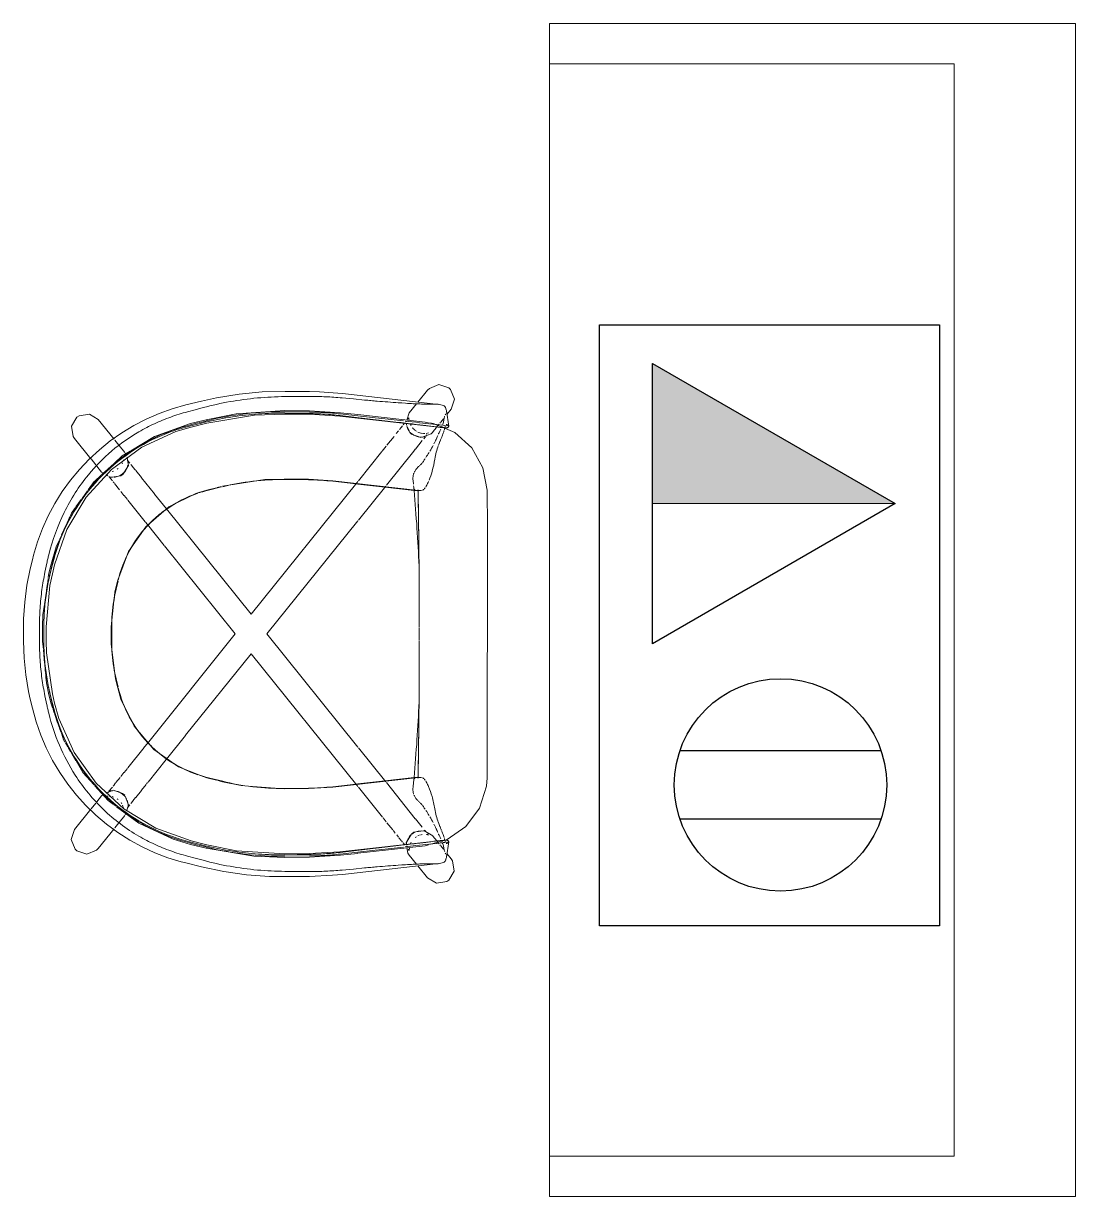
# Model space of a CAD drawing. Header units: inches. Extents: x 4757 to 6765, y 9919 to 10946.
# Drawn here: x 5552.3 to 5604.4, y 10499.6 to 10557.6 of the extents above; entities that cross this region are included whole.
import ezdxf

# ---------------------------------------------------------------- set-up
doc = ezdxf.new("R2010")
doc.units = ezdxf.units.IN
doc.header["$MEASUREMENT"] = 0
for name, color, linetype, lineweight in [('A-ANNO-NOTE', 7, 'Continuous', 9), ('I-FURN', 30, 'Continuous', 9), ('Q-CASE', 31, 'Continuous', 9)]:
    doc.layers.add(name, color=color, linetype=linetype, lineweight=lineweight)

# ---------------------------------------------------------------- blocks, each defined once
blk = doc.blocks.new('Reception_Cantilevered Desk_Gray and White1 - Reception_Cantilevered Desk_Gray and White-8354693-Level XX  POWER _ SIGNAL')
at = {"layer": 'Q-CASE'}
for p, q in [((50.174, 5.789), (48.174, 5.789)), ((48.174, 5.789), (48.174, -20.211)), ((104.174, 5.789), (50.174, 5.789)), ((50.174, -14.211), (50.174, 5.789)), ((106.174, 5.789), (104.174, 5.789)), ((104.174, 5.789), (104.174, -14.211)), ((106.174, -20.211), (106.174, 5.789)), ((104.174, -14.211), (50.174, -14.211)), ((48.174, -20.211), (106.174, -20.211))]:
    blk.add_line(p, q, dxfattribs=at)
blk = doc.blocks.new('Hightower Nest Low Wood Chair - Hightower Nest Low Wood Chair-V48-Level XX  POWER _ SIGNAL')
at = {"layer": 'I-FURN'}
for p, q in [((-10.128, 16.917), (-10.574, 16.811)), ((-6.543, 17.255), (-7.257, 17.255)), ((-3.226, 16.811), (-3.673, 16.917)), ((-7.925, 16.246), (-8.129, 16.228)), ((-7.925, 16.246), (-8.129, 16.228)), ((-7.703, 16.266), (-7.895, 16.249)), ((-7.703, 16.266), (-7.895, 16.249)), ((-7.257, 16.307), (-7.661, 16.27)), ((-7.257, 16.307), (-7.661, 16.27)), ((-6.543, 16.307), (-7.257, 16.307)), ((-6.548, 16.248), (-7.257, 16.248)), ((-5.942, 16.291), (-6.543, 16.307)), ((-5.942, 16.291), (-6.543, 16.307)), ((-5.465, 16.222), (-5.937, 16.291)), ((-5.465, 16.222), (-5.937, 16.291)), ((-10.83, 15.723), (-11.286, 15.565)), ((-10.83, 15.723), (-11.286, 15.565)), ((-10.59, 15.806), (-10.798, 15.734)), ((-10.59, 15.806), (-10.798, 15.734)), ((-10.354, 15.888), (-10.549, 15.82)), ((-10.354, 15.888), (-10.549, 15.82)), ((-10.404, 16.099), (-9.955, 16.192)), ((-9.908, 15.995), (-10.354, 15.888)), ((-9.893, 15.933), (-10.339, 15.825)), ((-10.117, 15.884), (-10.335, 15.832)), ((-10.313, 15.718), (-9.867, 15.825)), ((-9.894, 15.938), (-10.113, 15.885)), ((-8.925, 16.155), (-9.017, 16.147)), ((-8.925, 16.155), (-9.017, 16.147)), ((-8.813, 16.165), (-8.907, 16.157)), ((-8.813, 16.165), (-8.907, 16.157)), ((-8.702, 16.176), (-8.796, 16.167)), ((-8.702, 16.176), (-8.796, 16.167)), ((-8.59, 16.186), (-8.686, 16.177)), ((-8.59, 16.186), (-8.686, 16.177)), ((-8.479, 16.196), (-8.576, 16.187)), ((-8.479, 16.196), (-8.576, 16.187)), ((-8.368, 16.206), (-8.467, 16.197)), ((-8.368, 16.206), (-8.467, 16.197)), ((-8.146, 16.226), (-8.346, 16.208)), ((-8.146, 16.226), (-8.346, 16.208)), ((-7.257, 16.132), (-6.543, 16.132)), ((-5.335, 16.204), (-5.43, 16.217)), ((-5.335, 16.204), (-5.43, 16.217)), ((-5.224, 16.187), (-5.32, 16.201)), ((-5.224, 16.187), (-5.32, 16.201)), ((-5.113, 16.171), (-5.21, 16.185)), ((-5.113, 16.171), (-5.21, 16.185)), ((-5.001, 16.155), (-5.1, 16.17)), ((-5.001, 16.155), (-5.1, 16.17)), ((-4.89, 16.139), (-4.991, 16.154)), ((-4.89, 16.139), (-4.991, 16.154)), ((-4.779, 16.123), (-4.881, 16.138)), ((-4.779, 16.123), (-4.881, 16.138)), ((-4.575, 16.094), (-4.772, 16.122)), ((-4.575, 16.094), (-4.772, 16.122)), ((-4.364, 16.063), (-4.551, 16.09)), ((-4.364, 16.063), (-4.551, 16.09)), ((-4.153, 16.032), (-4.331, 16.058)), ((-4.153, 16.032), (-4.331, 16.058)), ((-3.893, 15.995), (-4.112, 16.026)), ((-3.893, 15.995), (-4.112, 16.026)), ((-3.933, 15.825), (-3.487, 15.718)), ((-3.461, 15.825), (-3.908, 15.933)), ((-3.688, 15.885), (-3.906, 15.938)), ((-3.446, 15.888), (-3.893, 15.995)), ((-3.846, 16.192), (-3.396, 16.099)), ((-3.465, 15.832), (-3.683, 15.884)), ((-2.596, 15.642), (-3.446, 15.888)), ((-2.596, 15.642), (-3.446, 15.888)), ((-12.287, 15.178), (-12.478, 15.065)), ((-12.287, 15.178), (-12.478, 15.065)), ((-11.567, 15.467), (-11.768, 15.397)), ((-11.567, 15.467), (-11.768, 15.397)), ((-11.326, 15.551), (-11.535, 15.478)), ((-11.326, 15.551), (-11.535, 15.478)), ((-2.274, 15.496), (-2.59, 15.64)), ((-2.274, 15.496), (-2.59, 15.64)), ((-2.026, 15.383), (-2.232, 15.476)), ((-2.026, 15.383), (-2.232, 15.476)), ((-1.782, 15.271), (-1.994, 15.368)), ((-1.782, 15.271), (-1.994, 15.368)), ((-1.542, 15.161), (-1.758, 15.26)), ((-1.542, 15.161), (-1.758, 15.26)), ((-1.321, 15.06), (-1.522, 15.152)), ((-1.321, 15.06), (-1.522, 15.152)), ((-15.567, 13.922), (-16.565, 14.724)), ((-12.956, 14.782), (-13.159, 14.662)), ((-12.956, 14.782), (-13.159, 14.662)), ((-12.734, 14.914), (-12.935, 14.795)), ((-12.734, 14.914), (-12.935, 14.795)), ((-12.511, 15.045), (-12.707, 14.929)), ((-12.511, 15.045), (-12.707, 14.929)), ((-1.096, 14.957), (-1.289, 15.045)), ((-1.096, 14.957), (-1.289, 15.045)), ((-0.885, 14.86), (-1.053, 14.937)), ((-0.885, 14.86), (-1.053, 14.937)), ((-0.641, 14.683), (-0.869, 14.849)), ((-0.641, 14.683), (-0.869, 14.849)), ((-0.245, 14.395), (-0.614, 14.663)), ((-0.245, 14.395), (-0.614, 14.663)), ((2.765, 14.724), (1.766, 13.922)), ((0.18, 14.087), (-0.197, 14.361)), ((0.18, 14.087), (-0.197, 14.361)), ((0.633, 13.757), (0.219, 14.058)), ((0.633, 13.757), (0.219, 14.058)), ((-17.504, 13.555), (-16.538, 12.779)), ((-15.258, 13.675), (-15.552, 13.911)), ((-14.905, 13.392), (-15.193, 13.622)), ((-14.847, 13.336), (-14.905, 13.392)), ((0.95, 13.412), (0.639, 13.75)), ((0.95, 13.412), (0.639, 13.75)), ((1.531, 12.779), (0.965, 13.396)), ((1.531, 12.779), (0.965, 13.396)), ((1.105, 13.392), (1.062, 13.32)), ((1.392, 13.622), (1.105, 13.392)), ((1.752, 13.911), (1.458, 13.675)), ((2.724, 12.768), (3.704, 13.555)), ((-15.345, 12.779), (-15.42, 12.677)), ((-15.345, 12.779), (-15.42, 12.677)), ((-14.961, 12.798), (-14.939, 12.876)), ((-14.922, 13.07), (-14.927, 13.136)), ((-14.925, 12.963), (-14.921, 13.019)), ((-14.79, 12.337), (-14.625, 12.825)), ((-14.712, 13.045), (-14.761, 13.171)), ((-14.755, 13.09), (-14.707, 13.051)), ((-14.755, 13.09), (-14.707, 13.051)), ((-14.633, 12.845), (-14.699, 13.013)), ((-14.466, 12.857), (-14.679, 13.029)), ((-14.679, 13.029), (-14.661, 12.947)), ((-14.679, 13.029), (-14.466, 12.857)), ((-14.658, 12.928), (-14.651, 12.852)), ((-14.368, 12.779), (-14.425, 12.825)), ((-14.425, 12.825), (-14.368, 12.779)), ((-14.267, 12.698), (-14.355, 12.768)), ((-14.355, 12.768), (-14.267, 12.698)), ((-7.257, 12.92), (-6.543, 12.92)), ((-7.257, 12.895), (-6.543, 12.895)), ((-7.257, 12.895), (-6.543, 12.895)), ((-6.543, 12.92), (-5.259, 12.78)), ((0.625, 12.825), (0.567, 12.779)), ((0.567, 12.779), (0.625, 12.825)), ((0.874, 13.025), (0.665, 12.857)), ((0.665, 12.857), (0.874, 13.025)), ((0.838, 12.949), (0.865, 12.779)), ((0.887, 13.031), (0.848, 12.966)), ((0.85, 12.852), (0.86, 12.947)), ((0.859, 12.702), (0.851, 12.778)), ((0.86, 12.947), (0.869, 12.992)), ((0.867, 12.77), (0.92, 12.441)), ((0.965, 13.159), (0.92, 13.085)), ((0.966, 13.099), (1.01, 13.134)), ((0.966, 13.099), (1.01, 13.134)), ((1.139, 12.873), (1.158, 12.806)), ((-16.485, 12.736), (-16.233, 12.534)), ((-16.218, 12.522), (-15.877, 12.248)), ((-15.844, 12.222), (-15.768, 12.196)), ((-15.509, 12.312), (-15.441, 12.33)), ((-15.414, 12.339), (-15.366, 12.358)), ((-15.354, 12.057), (-14.911, 12.233)), ((-15.293, 12.395), (-15.235, 12.432)), ((-15.084, 12.574), (-15.045, 12.628)), ((-14.941, 12.231), (-15.053, 12.161)), ((-14.813, 12.356), (-14.936, 12.235)), ((-14.876, 12.247), (-14.798, 12.329)), ((-13.992, 12.477), (-14.25, 12.684)), ((-14.25, 12.684), (-13.992, 12.477)), ((-13.754, 12.286), (-13.948, 12.442)), ((-13.948, 12.442), (-13.754, 12.286)), ((-13.547, 12.12), (-13.742, 12.276)), ((-13.742, 12.276), (-13.547, 12.12)), ((-9.567, 12.594), (-9.121, 12.7)), ((-9.519, 12.579), (-9.115, 12.676)), ((-9.519, 12.579), (-9.115, 12.676)), ((-4.685, 12.676), (-4.281, 12.579)), ((-4.685, 12.676), (-4.281, 12.579)), ((-4.68, 12.7), (-4.233, 12.594)), ((-0.059, 12.276), (-0.254, 12.12)), ((-0.254, 12.12), (-0.059, 12.276)), ((0.148, 12.442), (-0.046, 12.286)), ((-0.046, 12.286), (0.148, 12.442)), ((0.538, 12.755), (0.228, 12.506)), ((0.228, 12.506), (0.538, 12.755)), ((0.919, 12.506), (0.864, 12.675)), ((1.013, 12.356), (0.919, 12.506)), ((0.92, 12.441), (0.989, 12.337)), ((0.989, 12.337), (1.43, 12.071)), ((1.136, 12.235), (1.013, 12.356)), ((1.252, 12.161), (1.14, 12.231)), ((1.245, 12.626), (1.284, 12.574)), ((1.519, 12.38), (1.566, 12.358)), ((1.646, 12.329), (1.708, 12.312)), ((1.979, 12.178), (2.044, 12.222)), ((2.076, 12.248), (2.418, 12.522)), ((2.432, 12.534), (2.684, 12.736)), ((-15.642, 12.154), (-15.583, 12.134)), ((-15.571, 12.13), (-15.503, 12.107)), ((-15.499, 12.106), (-15.434, 12.084)), ((-15.447, 12.08), (-15.492, 12.116)), ((-15.447, 12.08), (-15.492, 12.116)), ((-15.304, 12.084), (-15.447, 12.08)), ((-15.447, 12.08), (-15.346, 11.999)), ((-15.42, 12.079), (-15.354, 12.057)), ((-15.346, 11.999), (-15.42, 12.058)), ((-15.286, 11.951), (-15.163, 11.852)), ((-15.163, 11.852), (-15.286, 11.951)), ((-15.18, 12.11), (-15.251, 12.092)), ((-15.121, 12.13), (-15.18, 12.11)), ((-15.154, 11.845), (-14.993, 11.716)), ((-14.993, 11.716), (-15.154, 11.845)), ((-14.98, 11.705), (-14.633, 11.427)), ((-14.633, 11.427), (-14.98, 11.705)), ((-12.519, 11.294), (-13.524, 12.101)), ((-13.524, 12.101), (-12.519, 11.294)), ((-0.284, 12.095), (-1.35, 11.24)), ((-1.35, 11.24), (-0.284, 12.095)), ((0.833, 11.427), (1.179, 11.705)), ((1.179, 11.705), (0.833, 11.427)), ((1.193, 11.716), (1.354, 11.845)), ((1.354, 11.845), (1.193, 11.716)), ((1.397, 12.105), (1.321, 12.13)), ((1.362, 11.852), (1.486, 11.951)), ((1.486, 11.951), (1.362, 11.852)), ((1.452, 12.092), (1.397, 12.105)), ((1.43, 12.071), (1.694, 12.113)), ((1.636, 12.079), (1.489, 12.086)), ((1.546, 11.999), (1.641, 12.075)), ((1.641, 12.075), (1.546, 11.999)), ((1.692, 12.116), (1.646, 12.08)), ((1.692, 12.116), (1.646, 12.08)), ((1.698, 12.113), (1.836, 12.135)), ((-14.623, 11.418), (-14.339, 11.191)), ((-14.339, 11.191), (-14.623, 11.418)), ((-14.316, 11.172), (-14.25, 11.118)), ((-14.25, 11.118), (-14.316, 11.172)), ((-14.22, 11.095), (-13.103, 10.198)), ((-13.103, 10.198), (-14.22, 11.095)), ((-12.31, 11.127), (-12.503, 11.282)), ((-12.503, 11.282), (-12.31, 11.127)), ((-6.9, 6.783), (-12.31, 11.127)), ((-12.31, 11.127), (-6.9, 6.783)), ((-1.49, 11.127), (-2.521, 10.299)), ((-2.521, 10.299), (-1.49, 11.127)), ((-1.365, 11.228), (-1.49, 11.127)), ((-1.49, 11.127), (-1.365, 11.228)), ((0.024, 10.778), (0.822, 11.418)), ((0.822, 11.418), (0.024, 10.778)), ((-0.711, 10.187), (0.015, 10.77)), ((0.015, 10.77), (-0.711, 10.187)), ((-13.084, 10.183), (-11.925, 9.252)), ((-11.925, 9.252), (-13.084, 10.183)), ((-2.546, 10.279), (-6.9, 6.783)), ((-6.9, 6.783), (-2.546, 10.279)), ((-5.926, 6), (-0.716, 10.183)), ((-0.716, 10.183), (-5.926, 6)), ((-18.223, 9.233), (-18.415, 8.458)), ((-17.302, 9.004), (-17.495, 8.23)), ((-17.245, 8.99), (-17.334, 8.632)), ((-17.325, 8.187), (-17.133, 8.962)), ((-11.909, 9.239), (-7.875, 6)), ((-7.875, 6), (-11.909, 9.239)), ((3.332, 8.962), (3.525, 8.187)), ((3.534, 8.632), (3.445, 8.99)), ((3.694, 8.23), (3.502, 9.004)), ((4.615, 8.458), (4.422, 9.233)), ((-17.341, 8.603), (-17.43, 8.245)), ((-14.133, 7.714), (-14.015, 8.187)), ((-14.11, 7.7), (-13.991, 8.181)), ((-14.11, 7.7), (-13.991, 8.181)), ((-14.015, 8.187), (-13.873, 8.555)), ((0.116, 8.515), (0.215, 8.187)), ((0.19, 8.181), (0.369, 7.463)), ((0.19, 8.181), (0.369, 7.463)), ((0.215, 8.187), (0.332, 7.714)), ((3.63, 8.245), (3.541, 8.603)), ((3.989, 6.733), (3.694, 8.23)), ((3.989, 6.733), (3.694, 8.23)), ((-14.208, 7.413), (-14.148, 7.651)), ((-14.183, 7.406), (-14.117, 7.674)), ((-14.183, 7.406), (-14.117, 7.674)), ((0.342, 7.674), (0.395, 7.463)), ((4.149, 4.337), (3.989, 6.726)), ((4.149, 4.337), (3.989, 6.726)), ((-14.562, 4.375), (-14.442, 5.929)), ((-7.875, 6), (-14.375, 0.781)), ((-14.375, 0.781), (-7.875, 6)), ((0.575, 0.781), (-5.926, 6)), ((-5.926, 6), (0.575, 0.781)), ((-12.495, 0.725), (-6.9, 5.217)), ((-6.9, 5.217), (-12.495, 0.725)), ((-6.9, 5.217), (-1.306, 0.725)), ((-1.306, 0.725), (-6.9, 5.217)), ((-18.897, 4.326), (-18.884, 3.112)), ((-17.949, 4.337), (-17.935, 3.122)), ((-17.89, 4.337), (-17.876, 3.123)), ((-17.76, 3.124), (-17.774, 4.339)), ((-14.548, 3.161), (-14.562, 4.375)), ((-14.523, 3.161), (-14.537, 4.375)), ((-14.523, 3.161), (-14.537, 4.375)), ((0.736, 4.375), (0.723, 3.161)), ((0.736, 4.375), (0.723, 3.161)), ((0.761, 4.375), (0.748, 3.161)), ((3.974, 4.339), (3.96, 3.124)), ((4.076, 3.123), (4.09, 4.337)), ((4.135, 3.122), (4.149, 4.337)), ((5.083, 3.112), (5.097, 4.326)), ((-17.935, 3.122), (-17.841, 1.59)), ((-17.935, 3.122), (-17.841, 1.59)), ((-17.668, 1.609), (-17.76, 3.124)), ((-14.475, 1.965), (-14.548, 3.161)), ((0.748, 3.161), (0.674, 1.965)), ((3.96, 3.124), (3.867, 1.609)), ((4.041, 1.59), (4.135, 3.122)), ((4.041, 1.59), (4.135, 3.122)), ((-14.003, -2.272), (-14.475, 1.965)), ((-14.322, 0.823), (-14.45, 1.968)), ((-13.983, -2.224), (-14.45, 1.968)), ((0.65, 1.968), (0.182, -2.224)), ((0.674, 1.965), (0.202, -2.272)), ((0.65, 1.968), (0.522, 0.823)), ((-18.784, 1.485), (-18.254, -3.271)), ((-17.841, 1.59), (-17.746, 0.734)), ((-17.783, 1.596), (-17.574, -0.281)), ((-17.124, -3.266), (-17.668, 1.609)), ((3.867, 1.609), (3.324, -3.266)), ((3.773, -0.281), (3.982, 1.596)), ((3.945, 0.734), (4.041, 1.59)), ((4.453, -3.271), (4.983, 1.485)), ((-17.745, 0.725), (-17.374, -2.602)), ((-14.478, 0.698), (-15.953, -0.487)), ((-15.953, -0.487), (-14.478, 0.698)), ((-14.375, 0.781), (-14.444, 0.725)), ((-14.444, 0.725), (-14.375, 0.781)), ((-14.312, 0.726), (-14.322, 0.823)), ((-14.162, -0.614), (-14.312, 0.725)), ((-14.215, -0.656), (-12.527, 0.699)), ((-12.527, 0.699), (-14.215, -0.656)), ((-1.273, 0.699), (0.414, -0.656)), ((0.414, -0.656), (-1.273, 0.699)), ((0.511, 0.725), (0.362, -0.614)), ((0.522, 0.823), (0.511, 0.726)), ((0.644, 0.725), (0.575, 0.781)), ((0.575, 0.781), (0.644, 0.725)), ((2.116, -0.457), (0.678, 0.698)), ((0.678, 0.698), (2.116, -0.457)), ((3.574, -2.602), (3.945, 0.725)), ((-17.57, -0.311), (-17.434, -1.538)), ((-15.997, -0.521), (-16.192, -0.678)), ((-16.192, -0.678), (-15.997, -0.521)), ((2.392, -0.678), (2.135, -0.472)), ((2.135, -0.472), (2.392, -0.678)), ((3.633, -1.538), (3.77, -0.311)), ((-16.689, -1.077), (-16.742, -1.12)), ((-16.742, -1.12), (-16.689, -1.077)), ((-16.618, -1.021), (-16.672, -1.063)), ((-16.672, -1.063), (-16.618, -1.021)), ((-16.235, -0.713), (-16.59, -0.998)), ((-16.59, -0.998), (-16.235, -0.713)), ((-16.032, -2.115), (-14.251, -0.685)), ((-14.251, -0.685), (-16.032, -2.115)), ((-14.002, -2.05), (-14.162, -0.614)), ((0.362, -0.614), (0.202, -2.05)), ((0.451, -0.685), (2.135, -2.038)), ((2.135, -2.038), (0.451, -0.685)), ((2.871, -1.063), (2.434, -0.713)), ((2.434, -0.713), (2.871, -1.063)), ((-17.426, -1.609), (-17.366, -2.143)), ((-17.38, -1.689), (-17.425, -1.697)), ((-17.349, -1.413), (-17.307, -1.762)), ((-17.23, -1.512), (-17.316, -1.581)), ((-17.316, -1.581), (-17.23, -1.512)), ((-17.219, -1.663), (-17.304, -1.677)), ((-17.304, -1.668), (-17.243, -1.676)), ((-16.816, -1.905), (-17.218, -1.663)), ((-17.217, -1.681), (-17.108, -1.714)), ((-17.123, -1.425), (-17.191, -1.48)), ((-17.191, -1.48), (-17.123, -1.425)), ((-16.972, -1.304), (-17.103, -1.409)), ((-17.103, -1.409), (-16.972, -1.304)), ((-16.837, -1.196), (-16.938, -1.277)), ((-16.938, -1.277), (-16.837, -1.196)), ((3.138, -1.277), (3.009, -1.174)), ((3.009, -1.174), (3.138, -1.277)), ((3.143, -1.801), (3.264, -1.732)), ((3.364, -1.72), (3.145, -1.806)), ((3.302, -1.409), (3.211, -1.336)), ((3.211, -1.336), (3.302, -1.409)), ((3.272, -1.728), (3.356, -1.697)), ((3.39, -1.48), (3.306, -1.412)), ((3.306, -1.412), (3.39, -1.48)), ((3.506, -1.664), (3.416, -1.699)), ((3.515, -1.581), (3.434, -1.515)), ((3.434, -1.515), (3.515, -1.581)), ((3.443, -1.676), (3.504, -1.668)), ((3.507, -1.762), (3.548, -1.413)), ((3.566, -2.143), (3.625, -1.609)), ((3.627, -1.679), (3.582, -1.664)), ((4.031, -1.816), (3.666, -1.692)), ((-18.365, -2.244), (-18.956, -2.719)), ((-17.83, -1.814), (-18.28, -2.175)), ((-17.451, -1.82), (-17.606, -1.813)), ((-17.591, -1.801), (-17.541, -1.762)), ((-17.591, -1.801), (-17.541, -1.762)), ((-17.362, -2.177), (-17.295, -2.78)), ((-17.199, -1.905), (-17.257, -1.876)), ((-17.042, -1.743), (-16.987, -1.773)), ((-16.922, -2.17), (-16.961, -2.112)), ((-16.92, -1.819), (-16.814, -1.918)), ((-16.864, -2.287), (-16.883, -2.242)), ((-16.792, -1.944), (-16.707, -2.077)), ((-16.716, -2.018), (-16.775, -1.93)), ((-16.628, -2.519), (-16.706, -2.033)), ((-16.458, -2.457), (-16.038, -2.12)), ((-16.038, -2.12), (-16.458, -2.457)), ((-6.575, -2.312), (-7.225, -2.312)), ((-6.577, -2.312), (-7.223, -2.312)), ((2.137, -2.039), (2.232, -2.115)), ((2.232, -2.115), (2.137, -2.039)), ((2.237, -2.12), (2.658, -2.457)), ((2.658, -2.457), (2.237, -2.12)), ((2.975, -1.93), (2.821, -2.388)), ((2.842, -2.263), (2.88, -2.137)), ((2.907, -2.077), (2.992, -1.944)), ((3.06, -1.84), (2.975, -1.93)), ((2.992, -1.944), (3.069, -1.861)), ((3.082, -2.242), (3.033, -2.383)), ((3.126, -1.814), (3.076, -1.834)), ((3.16, -2.112), (3.121, -2.17)), ((3.22, -2.041), (3.176, -2.091)), ((3.294, -1.974), (3.243, -2.019)), ((3.305, -1.965), (3.303, -1.967)), ((3.456, -1.876), (3.401, -1.903)), ((3.495, -2.78), (3.562, -2.177)), ((3.703, -1.814), (3.651, -1.82)), ((3.727, -1.75), (3.792, -1.803)), ((3.727, -1.75), (3.792, -1.803)), ((4.476, -2.173), (4.029, -1.814)), ((5.156, -2.719), (4.565, -2.244)), ((-17.374, -2.602), (-17.326, -2.773)), ((-17.316, -2.808), (-17.217, -3.156)), ((-17.292, -2.808), (-17.254, -3.151)), ((-17.188, -2.743), (-17.171, -2.877)), ((-16.885, -2.973), (-16.624, -2.543)), ((-16.837, -2.369), (-16.851, -2.321)), ((-16.841, -2.764), (-16.817, -2.648)), ((-16.819, -2.457), (-16.827, -2.411)), ((-16.776, -2.712), (-16.825, -2.751)), ((-16.776, -2.712), (-16.825, -2.751)), ((-16.65, -2.611), (-16.599, -2.57)), ((-16.599, -2.57), (-16.65, -2.611)), ((-14.342, -2.724), (-14.263, -2.683)), ((0.462, -2.683), (0.542, -2.724)), ((2.748, -2.53), (2.849, -2.611)), ((2.849, -2.611), (2.748, -2.53)), ((2.815, -2.433), (2.85, -2.521)), ((2.857, -2.538), (3.002, -2.901)), ((2.945, -2.688), (2.884, -2.639)), ((2.945, -2.688), (2.884, -2.639)), ((3.012, -2.539), (3.012, -2.588)), ((3.027, -2.411), (3.013, -2.524)), ((3.017, -2.646), (3.04, -2.764)), ((3.37, -2.877), (3.387, -2.743)), ((3.453, -3.151), (3.491, -2.808)), ((3.545, -2.768), (3.574, -2.602)), ((-17.543, -3.509), (-17.375, -3.374)), ((-17.363, -3.364), (-17.319, -3.328)), ((-17.274, -3.293), (-17.219, -3.248)), ((-17.253, -3.159), (-17.245, -3.229)), ((-17.234, -3.325), (-17.223, -3.427)), ((-17.217, -3.478), (-17.206, -3.579)), ((-17.216, -3.161), (-17.195, -3.236)), ((-17.202, -3.235), (-17.134, -3.18)), ((-17.191, -3.247), (-17.179, -3.293)), ((-17.167, -3.334), (-17.132, -3.458)), ((-17.134, -3.18), (-16.89, -2.985)), ((-17.128, -3.469), (-17.101, -3.566)), ((3.002, -2.901), (3.084, -2.978)), ((3.09, -2.985), (3.306, -3.158)), ((3.313, -3.465), (3.368, -3.334)), ((3.334, -3.18), (3.401, -3.235)), ((3.385, -3.293), (3.404, -3.248)), ((3.406, -3.579), (3.417, -3.478)), ((3.41, -3.233), (3.441, -3.16)), ((3.418, -3.248), (3.474, -3.293)), ((3.423, -3.427), (3.434, -3.325)), ((3.445, -3.229), (3.452, -3.159)), ((3.518, -3.328), (3.563, -3.364)), ((3.575, -3.374), (3.743, -3.509)), ((-18.017, -3.889), (-17.752, -3.677)), ((-17.928, -3.663), (-17.17, -3.764)), ((-17.202, -3.617), (-17.196, -3.668)), ((3.369, -3.764), (4.128, -3.663)), ((3.396, -3.668), (3.401, -3.617)), ((3.952, -3.677), (4.216, -3.889))]:
    blk.add_line(p, q, dxfattribs=at)
at = {"layer": 'I-FURN', "flags": 128}
for points in [[(-7.257, 17.255), (-8.094, 17.227), (-8.927, 17.142), (-9.752, 17.001), (-10.128, 16.917)], [(-3.673, 16.917), (-4.493, 17.084), (-5.323, 17.195), (-6.158, 17.249), (-6.543, 17.255)], [(-10.574, 16.811), (-11.243, 16.627), (-11.898, 16.399), (-12.536, 16.128), (-13.154, 15.815), (-13.751, 15.461), (-14.322, 15.068), (-14.865, 14.638), (-15.379, 14.173), (-15.86, 13.674), (-16.307, 13.144), (-16.718, 12.585), (-17.09, 12), (-17.422, 11.392), (-17.713, 10.762), (-17.961, 10.115), (-18.166, 9.453), (-18.223, 9.233)], [(-7.257, 16.461), (-6.9, 16.461), (-6.543, 16.461)], [(4.422, 9.233), (4.233, 9.9), (3.999, 10.552), (3.722, 11.188), (3.403, 11.803), (3.044, 12.396), (2.645, 12.964), (2.21, 13.503), (1.74, 14.013), (1.237, 14.49), (0.703, 14.932), (0.14, 15.337), (-0.448, 15.704), (-1.06, 16.03), (-1.692, 16.315), (-2.341, 16.557), (-3.006, 16.755), (-3.226, 16.811)], [(-17.133, 8.962), (-16.505, 10.711), (-15.541, 12.299), (-14.278, 13.662), (-12.768, 14.744), (-11.071, 15.502), (-10.313, 15.718)], [(-9.036, 16.145), (-9.315, 16.12), (-9.908, 15.995)], [(-9.036, 16.145), (-9.315, 16.12), (-9.908, 15.995)], [(-9.867, 15.825), (-7.838, 16.117), (-7.257, 16.132)], [(-6.543, 16.132), (-4.502, 15.945), (-3.933, 15.825)], [(-3.487, 15.718), (-1.732, 15.107), (-0.135, 14.157), (1.239, 12.907), (2.335, 11.407), (3.11, 9.718), (3.332, 8.962)], [(-11.81, 15.383), (-12.126, 15.273), (-12.247, 15.202)], [(-11.81, 15.383), (-12.126, 15.273), (-12.247, 15.202)], [(-17.62, 14.609), (-17.785, 14.121), (-17.595, 13.641), (-17.504, 13.555)], [(-16.565, 14.724), (-17.055, 14.889), (-17.534, 14.7), (-17.62, 14.609)], [(-13.178, 14.651), (-13.741, 14.319), (-14.364, 13.757)], [(-13.178, 14.651), (-13.741, 14.319), (-14.364, 13.757)], [(3.819, 14.609), (3.378, 14.876), (2.869, 14.795), (2.765, 14.724)], [(3.704, 13.555), (3.971, 13.998), (3.889, 14.505), (3.819, 14.609)], [(-14.405, 13.72), (-15.134, 13.063), (-15.33, 12.799)], [(-14.405, 13.72), (-15.134, 13.063), (-15.33, 12.799)], [(-9.121, 12.7), (-7.403, 12.918), (-7.257, 12.92)], [(-5.246, 12.779), (-4.822, 12.733), (-4.68, 12.7)], [(2.135, 11.988), (1.901, 12.376), (1.545, 12.763)], [(2.135, 11.988), (1.901, 12.376), (1.545, 12.763)], [(-15.439, 12.652), (-16.251, 11.556), (-17.047, 9.858), (-17.302, 9.004)], [(-15.439, 12.652), (-16.251, 11.556), (-17.047, 9.858), (-17.302, 9.004)], [(-14.694, 12.57), (-14.72, 12.506), (-14.813, 12.356)], [(-14.655, 12.732), (-14.664, 12.675), (-14.694, 12.57)], [(-13.859, 8.592), (-13.475, 9.585), (-12.607, 10.807), (-11.463, 11.777), (-10.116, 12.435), (-9.567, 12.594)], [(-4.233, 12.594), (-2.83, 12.067), (-1.599, 11.209), (-0.619, 10.075), (0.051, 8.734), (0.108, 8.543)], [(3.502, 9.004), (2.87, 10.77), (2.162, 11.944)], [(3.502, 9.004), (2.87, 10.77), (2.162, 11.944)], [(-18.091, 8.378), (-17.988, 8.763), (-17.885, 9.149)], [(-17.195, 8.977), (-17.29, 8.59), (-17.384, 8.202)], [(3.583, 8.202), (3.489, 8.59), (3.395, 8.977)], [(4.085, 9.149), (4.188, 8.763), (4.291, 8.378)], [(-18.415, 8.458), (-18.651, 7.347), (-18.809, 6.222), (-18.888, 5.088), (-18.897, 4.326)], [(-17.495, 8.23), (-17.891, 5.861), (-17.949, 4.337)], [(-17.495, 8.23), (-17.891, 5.861), (-17.949, 4.337)], [(-17.774, 4.339), (-17.614, 6.721), (-17.325, 8.187)], [(3.525, 8.187), (3.917, 5.832), (3.974, 4.339)], [(5.097, 4.326), (5.07, 5.462), (4.965, 6.593), (4.781, 7.714), (4.615, 8.458)], [(-14.44, 5.954), (-14.399, 6.49), (-14.208, 7.413)], [(0.407, 7.413), (0.735, 5.317), (0.761, 4.375)], [(-18.644, 3.114), (-18.64, 3.722), (-18.636, 4.329)], [(-17.817, 4.338), (-17.807, 3.731), (-17.798, 3.124)], [(3.997, 3.124), (4.007, 3.731), (4.016, 4.338)], [(4.836, 4.329), (4.839, 3.722), (4.843, 3.114)], [(-18.884, 3.112), (-18.831, 1.977), (-18.784, 1.485)], [(4.983, 1.485), (5.07, 2.618), (5.083, 3.112)], [(-18.468, 0.39), (-18.521, 0.949), (-18.573, 1.508)], [(-17.699, 1.606), (-17.622, 0.931), (-17.544, 0.256)], [(3.744, 0.256), (3.821, 0.931), (3.899, 1.606)], [(4.773, 1.508), (4.72, 0.949), (4.667, 0.39)], [(-18.31, -1.623), (-18.322, -1.449), (-18.334, -1.275)], [(-17.465, -1.703), (-17.729, -1.746), (-17.832, -1.816)], [(4.534, -1.275), (4.522, -1.449), (4.51, -1.623)], [(-16.68, -2.137), (-16.643, -2.263), (-16.629, -2.44), (-16.649, -2.588)], [(-13.983, -2.224), (-13.993, -2.137), (-14.002, -2.05)], [(0.202, -2.05), (0.192, -2.137), (0.182, -2.224)], [(2.849, -2.588), (2.828, -2.44), (2.842, -2.263)], [(-18.955, -2.725), (-19.218, -3.165), (-19.135, -3.669), (-19.067, -3.77)], [(3.445, -3.152), (3.501, -3.017), (3.538, -2.808)], [(5.267, -3.77), (5.43, -3.285), (5.242, -2.809), (5.154, -2.725)], [(-19.067, -3.77), (-18.629, -4.035), (-18.123, -3.954), (-18.022, -3.886)], [(-17.944, -3.659), (-17.989, -3.643), (-18.034, -3.626)], [(-17.64, -3.561), (-17.646, -3.563), (-17.653, -3.566)], [(-17.101, -3.566), (-17.066, -3.69), (-16.422, -4.62), (-15.511, -5.291), (-14.432, -5.63), (-14.011, -5.663)], [(0.211, -5.663), (1.323, -5.458), (2.309, -4.904), (3.062, -4.06), (3.305, -3.484)], [(3.853, -3.566), (3.846, -3.563), (3.839, -3.561)], [(4.234, -3.626), (4.189, -3.643), (4.144, -3.659)], [(4.222, -3.886), (4.708, -4.048), (5.183, -3.858), (5.267, -3.77)], [(-14.011, -5.663), (-1.595, -5.691), (0.211, -5.663)]]:
    blk.add_lwpolyline(points, dxfattribs=at)
at = {"layer": 'I-FURN'}
for centre, radius, start, end in [((-7.257, 4.895), 11.353, 91.12048, 95.59511), ((-7.257, 4.895), 11.353, 90.66843, 91.12048), ((-7.257, 4.895), 11.353, 90, 90.66843), ((-6.543, 4.895), 11.353, 89.33101, 90), ((-6.543, 4.895), 11.353, 88.87907, 89.33101), ((-6.543, 4.895), 11.353, 84.4032, 88.87907), ((-8.168, 6.733), 9.353, 103.43, 115.952), ((-7.257, 4.895), 11.353, 102.30926, 103.40887), ((-7.257, 4.895), 11.353, 97.83692, 102.19154), ((-7.257, 4.895), 11.353, 97.27996, 97.76473), ((-7.257, 4.895), 11.353, 96.723, 97.26591), ((-7.257, 4.895), 11.353, 96.15782, 96.69343), ((-7.257, 4.895), 11.353, 95.70086, 96.14444), ((-6.543, 4.895), 11.353, 83.85399, 84.29849), ((-6.543, 4.895), 11.353, 83.30512, 83.84058), ((-6.543, 4.895), 11.353, 82.7326, 83.27553), ((-6.543, 4.895), 11.353, 82.23495, 82.71858), ((-6.543, 4.895), 11.353, 81.59765, 82.16164), ((-6.543, 4.895), 11.353, 77.80779, 81.46712), ((-6.543, 4.895), 11.353, 76.59113, 77.69041), ((-5.632, 6.733), 9.353, 64.048, 76.57), ((-8.168, 6.733), 9.353, 116.02698, 128.45659), ((-5.632, 6.733), 9.353, 51.54034, 63.96901), ((-8.168, 6.733), 9.353, 128.60307, 130.73886), ((-5.632, 6.733), 9.353, 46.97958, 51.39347), ((-8.168, 6.733), 9.353, 134.89149, 136.44958), ((-8.168, 6.733), 9.353, 133.02042, 134.57851), ((-8.168, 6.733), 9.353, 130.87807, 133.02042), ((-5.632, 6.733), 9.353, 45.42149, 46.97958), ((-8.168, 6.733), 9.353, 136.44958, 140.58085), ((-7.257, 4.895), 8, 99.27723, 103.43), ((-7.257, 4.895), 8, 99.27723, 103.43), ((-7.257, 4.895), 8, 90, 99.208), ((-7.257, 4.895), 8, 90, 99.208), ((-6.543, 4.895), 8, 80.792, 90), ((-6.543, 4.895), 8, 80.792, 90), ((-6.543, 4.895), 8, 76.57, 80.72277), ((-6.543, 4.895), 8, 76.57, 80.72277), ((-5.632, 6.733), 9.353, 43.8092, 44.80394), ((-5.632, 6.733), 9.353, 39.03651, 43.8092), ((-8.168, 6.733), 9.353, 140.85094, 148.08709), ((-8.168, 6.733), 6, 103.43, 161.53385), ((-8.168, 6.733), 6, 103.43, 133.2246), ((-5.632, 6.733), 6, 46.7754, 76.57), ((-5.632, 6.733), 6, 18.46615, 76.57), ((-5.632, 6.733), 9.353, 33.50187, 39.004), ((-8.168, 6.733), 9.353, 148.13361, 153.42391), ((-5.632, 6.733), 9.353, 26.57413, 33.34053), ((-8.168, 6.733), 6, 133.2246, 140.78268), ((-5.632, 6.733), 6, 39.21732, 46.7754), ((-8.168, 6.733), 9.353, 153.518, 166.04), ((-8.168, 6.733), 6, 140.996, 144.97441), ((-5.632, 6.733), 6, 36.189, 39.004), ((-5.632, 6.733), 9.353, 13.96, 26.482), ((-8.168, 6.733), 6, 144.97441, 161.53385), ((-5.632, 6.733), 6, 35.0256, 35.82645), ((-5.632, 6.733), 6, 18.46615, 35.0256), ((-2.538, 4.512), 15.353, 166.04, 180.65), ((-8.168, 6.733), 6, 161.93403, 166.04), ((-8.168, 6.733), 6, 161.93403, 166.04), ((-5.632, 6.733), 6, 13.96, 18.06597), ((-5.632, 6.733), 6, 13.96, 18.06597), ((-11.263, 4.512), 15.353, 359.35, 13.96), ((-2.538, 4.512), 12, 166.04, 173.09633), ((-2.538, 4.512), 12, 166.04, 173.09633), ((-11.263, 4.512), 12, 6.78631, 13.96), ((-11.263, 4.512), 12, 6.78631, 13.96), ((-2.538, 4.512), 12, 173.345, 180.65), ((-2.538, 4.512), 12, 173.345, 180.65), ((-11.263, 4.512), 12, 359.35, 6.655), ((-11.263, 4.512), 12, 359.35, 6.655), ((-2.524, 3.297), 15.353, 180.65, 183.50425), ((-2.524, 3.297), 12, 180.65, 186.36), ((-2.524, 3.297), 12, 180.65, 186.36), ((-11.277, 3.297), 12, 353.64, 359.35), ((-11.277, 3.297), 12, 353.64, 359.35), ((-11.277, 3.297), 15.353, 356.49571, 359.35), ((-2.524, 3.297), 15.353, 183.505, 186.36), ((-11.277, 3.297), 15.353, 353.64, 356.495), ((-6.9, 76.611), 78.982, 264.44687, 264.66823), ((-6.9, 76.611), 78.982, 264.673, 264.79066), ((-6.9, 76.611), 78.982, 264.84104, 267.56178), ((-13.952, -2.22), 0.0313, 186.36, 269.00904), ((-6.9, 405.449), 407.762, 269.00904, 269.94891), ((-6.9, 405.449), 407.762, 269.52786, 269.94927), ((-6.9, 405.449), 407.762, 270.05073, 270.47214), ((-6.9, 405.449), 407.762, 270.05109, 270.99096), ((-6.9, 76.611), 78.982, 272.43822, 275.15896), ((0.151, -2.22), 0.0313, 270.99096, 353.64), ((-6.9, 76.611), 78.982, 275.20934, 275.327), ((-6.9, 76.611), 78.982, 275.38123, 275.55313)]:
    blk.add_arc(centre, radius, start, end, dxfattribs=at)
for centre, major_axis, ratio, start_param, end_param in [((-6.9, 6.139), (295.816, 0), 0.034166, 1.56959, 1.572003), ((-14.957, -3.042), (2.048, 0.697), 0.12558, 2.325157, 2.334869), ((1.157, -3.04), (-2.047, 0.698), 0.125, 3.948386, 3.958099), ((-18.825, 4.528), (-0.913, 8.192), 0.087156, 3.09793, 3.118085), ((5.025, 4.528), (0.913, 8.192), 0.087156, 3.1651, 3.185255)]:
    blk.add_ellipse(centre, major_axis=major_axis, ratio=ratio, start_param=start_param, end_param=end_param, dxfattribs=at)
for points in [[(-9.955, 16.192), (-9.813, 16.221), (-9.529, 16.276), (-9.243, 16.32), (-9.099, 16.341)], [(-7.257, 16.245), (-7.553, 16.245), (-8.144, 16.222), (-9.025, 16.117), (-9.605, 16.002), (-9.893, 15.933)], [(-9.099, 16.341), (-8.794, 16.383), (-8.181, 16.443), (-7.565, 16.462), (-7.257, 16.461)], [(-6.543, 16.461), (-6.235, 16.462), (-5.619, 16.443), (-5.006, 16.383), (-4.701, 16.341)], [(-3.908, 15.933), (-4.195, 16.002), (-4.775, 16.117), (-5.656, 16.222), (-6.247, 16.245), (-6.543, 16.245)], [(-4.701, 16.341), (-4.558, 16.32), (-4.272, 16.276), (-3.987, 16.221), (-3.846, 16.192)], [(-10.339, 15.825), (-11.006, 15.664), (-12.303, 15.195), (-14.038, 14.086), (-15.484, 12.633), (-16.575, 10.908), (-17.036, 9.632), (-17.195, 8.977)], [(-10.821, 16.004), (-10.752, 16.021), (-10.613, 16.054), (-10.474, 16.084), (-10.404, 16.099)], [(-3.396, 16.099), (-3.326, 16.084), (-3.187, 16.054), (-3.049, 16.021), (-2.979, 16.004)], [(-17.885, 9.149), (-17.811, 9.428), (-17.638, 9.979), (-17.307, 10.78), (-17.042, 11.294), (-16.898, 11.545)], [(3.098, 11.545), (3.241, 11.294), (3.507, 10.78), (3.837, 9.979), (4.01, 9.427), (4.085, 9.149)], [(-18.636, 4.329), (-18.633, 4.784), (-18.589, 5.695), (-18.407, 7.049), (-18.209, 7.938), (-18.091, 8.378)], [(-17.384, 8.202), (-17.486, 7.781), (-17.655, 6.931), (-17.8, 5.639), (-17.823, 4.771), (-17.817, 4.338)], [(4.016, 4.338), (4.023, 4.771), (4, 5.638), (3.855, 6.931), (3.686, 7.781), (3.583, 8.202)], [(4.291, 8.378), (4.408, 7.938), (4.606, 7.049), (4.788, 5.694), (4.833, 4.784), (4.836, 4.329)], [(-18.573, 1.508), (-18.598, 1.775), (-18.635, 2.311), (-18.645, 2.846), (-18.644, 3.114)], [(-17.798, 3.124), (-17.794, 2.87), (-17.774, 2.363), (-17.728, 1.858), (-17.699, 1.606)], [(3.899, 1.606), (3.928, 1.858), (3.973, 2.363), (3.994, 2.87), (3.997, 3.124)], [(4.843, 3.114), (4.845, 2.846), (4.835, 2.31), (4.798, 1.775), (4.773, 1.508)], [(-18.413, -0.226), (-18.422, -0.125), (-18.439, 0.079), (-18.458, 0.286), (-18.468, 0.39)], [(-17.544, 0.256), (-17.522, 0.061), (-17.477, -0.324), (-17.412, -0.884), (-17.369, -1.239), (-17.349, -1.413)], [(3.548, -1.413), (3.569, -1.239), (3.611, -0.884), (3.677, -0.324), (3.721, 0.061), (3.744, 0.256)], [(4.667, 0.39), (4.658, 0.286), (4.639, 0.079), (4.621, -0.125), (4.613, -0.226)], [(-18.334, -1.275), (-18.345, -1.108), (-18.37, -0.766), (-18.398, -0.409), (-18.413, -0.226)], [(4.613, -0.226), (4.597, -0.409), (4.569, -0.766), (4.545, -1.108), (4.534, -1.275)], [(-18.267, -2.595), (-18.268, -2.525), (-18.271, -2.36), (-18.285, -2.026), (-18.301, -1.765), (-18.31, -1.623)], [(4.51, -1.623), (4.5, -1.765), (4.484, -2.026), (4.47, -2.36), (4.467, -2.525), (4.467, -2.595)], [(-17.307, -1.762), (-17.29, -1.905), (-17.259, -2.168), (-17.218, -2.504), (-17.197, -2.672), (-17.188, -2.743)], [(-14.043, -2.083), (-14.045, -2.08), (-14.049, -2.073), (-14.055, -2.063), (-14.063, -2.053), (-14.068, -2.047), (-14.071, -2.044)], [(-13.952, -2.252), (-13.956, -2.251), (-13.964, -2.25), (-13.973, -2.244), (-13.98, -2.235), (-13.982, -2.227), (-13.983, -2.224)], [(-10.26, -2.299), (-10.875, -2.294), (-12.106, -2.281), (-13.337, -2.262), (-13.952, -2.252)], [(0.152, -2.252), (-0.464, -2.262), (-1.694, -2.281), (-2.925, -2.294), (-3.54, -2.299)], [(0.182, -2.224), (0.182, -2.227), (0.18, -2.235), (0.173, -2.244), (0.163, -2.25), (0.156, -2.251), (0.152, -2.252)], [(0.271, -2.044), (0.268, -2.047), (0.262, -2.053), (0.255, -2.063), (0.248, -2.073), (0.244, -2.08), (0.243, -2.083)], [(1.069, -2.051), (1.051, -2.043), (1.033, -2.036), (1.015, -2.03)], [(3.387, -2.743), (3.396, -2.672), (3.417, -2.504), (3.458, -2.168), (3.49, -1.905), (3.507, -1.762)], [(-18.266, -2.727), (-18.267, -2.705), (-18.267, -2.661), (-18.267, -2.617), (-18.267, -2.595)], [(-18.26, -3.186), (-18.26, -3.148), (-18.262, -3.033), (-18.265, -2.842), (-18.266, -2.727)], [(-17.171, -2.877), (-17.156, -2.993), (-17.133, -3.186), (-17.12, -3.302), (-17.116, -3.341)], [(-15.938, -2.834), (-16.035, -2.892), (-16.133, -2.949), (-16.227, -2.999)], [(-15.623, -2.636), (-15.705, -2.691), (-15.787, -2.742), (-15.87, -2.792)], [(-15.505, -2.558), (-15.515, -2.565), (-15.537, -2.579), (-15.558, -2.593), (-15.568, -2.6)], [(-15.369, -2.466), (-15.412, -2.5), (-15.457, -2.531), (-15.505, -2.558)], [(-15.261, -2.367), (-15.291, -2.399), (-15.322, -2.43), (-15.356, -2.456)], [(-14.931, -2.943), (-14.766, -2.895), (-14.606, -2.834), (-14.447, -2.768)], [(-14.427, -2.762), (-14.399, -2.75), (-14.371, -2.737), (-14.342, -2.724)], [(-14.263, -2.683), (-14.229, -2.668), (-14.196, -2.649), (-14.166, -2.628)], [(-14.126, -2.6), (-14.084, -2.567), (-14.046, -2.528), (-14.011, -2.485)], [(-14.011, -2.485), (-14.01, -2.484), (-14.009, -2.482), (-14.008, -2.48)], [(-14.008, -2.48), (-14.007, -2.478), (-14.006, -2.476), (-14.006, -2.474)], [(0.205, -2.474), (0.206, -2.476), (0.207, -2.478), (0.207, -2.48)], [(0.207, -2.48), (0.208, -2.482), (0.209, -2.484), (0.21, -2.485)], [(0.21, -2.485), (0.245, -2.528), (0.284, -2.567), (0.326, -2.6)], [(0.365, -2.628), (0.396, -2.649), (0.428, -2.668), (0.462, -2.683)], [(0.542, -2.724), (0.574, -2.739), (0.606, -2.753), (0.639, -2.767)], [(0.699, -2.792), (0.84, -2.85), (0.983, -2.905), (1.13, -2.943)], [(1.556, -2.456), (1.523, -2.428), (1.491, -2.398), (1.461, -2.367)], [(1.704, -2.558), (1.657, -2.531), (1.611, -2.5), (1.569, -2.466)], [(1.768, -2.6), (1.757, -2.593), (1.736, -2.579), (1.715, -2.565), (1.704, -2.558)], [(2.069, -2.793), (1.987, -2.743), (1.905, -2.69), (1.822, -2.635)], [(2.137, -2.834), (2.137, -2.833), (2.136, -2.833), (2.135, -2.833)], [(2.426, -2.997), (2.331, -2.947), (2.235, -2.894), (2.137, -2.834)], [(3.316, -3.341), (3.319, -3.302), (3.332, -3.186), (3.356, -2.993), (3.37, -2.877)], [(4.466, -2.727), (4.464, -2.842), (4.462, -3.033), (4.46, -3.148), (4.459, -3.186)], [(4.467, -2.595), (4.467, -2.617), (4.467, -2.661), (4.466, -2.705), (4.466, -2.727)], [(-18.22, -3.443), (-18.232, -3.399), (-18.251, -3.313), (-18.259, -3.228), (-18.26, -3.186)], [(-18.137, -3.583), (-18.154, -3.575), (-18.184, -3.544), (-18.209, -3.482), (-18.22, -3.443)], [(-17.279, -3.476), (-17.343, -3.497), (-17.402, -3.512), (-17.455, -3.521)], [(-17.224, -3.457), (-17.243, -3.464), (-17.26, -3.469), (-17.277, -3.474)], [(-17.125, -3.419), (-17.143, -3.426), (-17.161, -3.434), (-17.178, -3.44)], [(-17.116, -3.341), (-17.112, -3.383), (-17.105, -3.467), (-17.101, -3.551), (-17.1, -3.593)], [(-16.884, -3.308), (-16.931, -3.332), (-16.979, -3.356), (-17.024, -3.377)], [(-16.833, -3.281), (-16.842, -3.286), (-16.851, -3.291), (-16.859, -3.295)], [(-16.78, -3.255), (-16.798, -3.264), (-16.816, -3.273), (-16.833, -3.281)], [(-16.641, -3.194), (-16.665, -3.204), (-16.689, -3.214), (-16.712, -3.224)], [(-16.693, -3.445), (-16.671, -3.437), (-16.648, -3.427), (-16.625, -3.418)], [(-16.592, -3.173), (-16.608, -3.18), (-16.625, -3.187), (-16.641, -3.194)], [(-16.593, -3.405), (-16.583, -3.401), (-16.573, -3.397), (-16.562, -3.393)], [(-16.471, -3.119), (-16.511, -3.137), (-16.55, -3.154), (-16.589, -3.171)], [(-16.562, -3.393), (-16.541, -3.384), (-16.499, -3.367), (-16.458, -3.348), (-16.437, -3.338)], [(-16.387, -3.079), (-16.41, -3.09), (-16.432, -3.1), (-16.453, -3.11)], [(-16.298, -3.035), (-16.322, -3.047), (-16.345, -3.058), (-16.368, -3.069)], [(-16.206, -3.246), (-16.109, -3.211), (-15.9, -3.148), (-15.666, -3.096), (-15.546, -3.073)], [(-15.546, -3.073), (-15.336, -3.044), (-15.132, -3.001), (-14.931, -2.943)], [(1.156, -2.95), (1.348, -3.005), (1.545, -3.046), (1.745, -3.073)], [(1.745, -3.073), (1.866, -3.096), (2.099, -3.148), (2.309, -3.211), (2.406, -3.246)], [(2.568, -3.07), (2.545, -3.058), (2.521, -3.047), (2.498, -3.035)], [(2.653, -3.111), (2.631, -3.101), (2.609, -3.09), (2.587, -3.079)], [(2.637, -3.338), (2.657, -3.348), (2.699, -3.367), (2.741, -3.384), (2.762, -3.393)], [(2.841, -3.194), (2.785, -3.171), (2.728, -3.146), (2.67, -3.119)], [(2.762, -3.393), (2.807, -3.412), (2.851, -3.429), (2.892, -3.445)], [(2.912, -3.224), (2.889, -3.214), (2.865, -3.204), (2.841, -3.194)], [(3.033, -3.281), (3.015, -3.273), (2.998, -3.264), (2.98, -3.255)], [(3.059, -3.295), (3.05, -3.291), (3.041, -3.286), (3.033, -3.281)], [(3.229, -3.378), (3.182, -3.357), (3.133, -3.332), (3.083, -3.307)], [(3.299, -3.593), (3.301, -3.551), (3.305, -3.467), (3.312, -3.383), (3.316, -3.341)], [(3.377, -3.44), (3.359, -3.433), (3.341, -3.425), (3.322, -3.417)], [(3.479, -3.476), (3.46, -3.47), (3.442, -3.464), (3.424, -3.457)], [(3.654, -3.521), (3.601, -3.512), (3.543, -3.497), (3.479, -3.476)], [(4.419, -3.443), (4.409, -3.482), (4.384, -3.544), (4.354, -3.575), (4.337, -3.583)], [(4.459, -3.186), (4.458, -3.228), (4.451, -3.313), (4.432, -3.399), (4.419, -3.443)], [(-18.034, -3.626), (-18.055, -3.619), (-18.092, -3.604), (-18.123, -3.59), (-18.137, -3.583)], [(-17.869, -3.656), (-17.894, -3.663), (-17.914, -3.666), (-17.929, -3.663)], [(-17.733, -3.596), (-17.751, -3.604), (-17.768, -3.612), (-17.784, -3.62)], [(-17.559, -3.539), (-17.582, -3.544), (-17.602, -3.55), (-17.621, -3.555)], [(-17.455, -3.521), (-17.486, -3.525), (-17.515, -3.53), (-17.541, -3.535)], [(-17.256, -3.662), (-17.257, -3.655), (-17.255, -3.648), (-17.252, -3.641)], [(-17.243, -3.691), (-17.251, -3.681), (-17.255, -3.671), (-17.256, -3.662)], [(-17.215, -3.725), (-17.224, -3.715), (-17.234, -3.704), (-17.243, -3.691)], [(-17.187, -3.749), (-17.196, -3.742), (-17.205, -3.734), (-17.215, -3.725)], [(-17.197, -3.6), (-17.174, -3.591), (-17.14, -3.582), (-17.104, -3.574)], [(-17.164, -3.763), (-17.167, -3.765), (-17.174, -3.764), (-17.183, -3.755), (-17.187, -3.749)], [(-17.11, -3.721), (-17.117, -3.728), (-17.132, -3.742), (-17.153, -3.756), (-17.164, -3.763)], [(-17.1, -3.593), (-17.099, -3.631), (-17.099, -3.689), (-17.105, -3.716), (-17.11, -3.721)], [(-17.059, -3.564), (-17.044, -3.561), (-17.029, -3.557), (-17.013, -3.554)], [(3.175, -3.542), (3.205, -3.551), (3.232, -3.558), (3.258, -3.564)], [(3.31, -3.721), (3.305, -3.716), (3.299, -3.689), (3.298, -3.631), (3.299, -3.593)], [(3.305, -3.574), (3.342, -3.582), (3.371, -3.591), (3.397, -3.6)], [(3.364, -3.763), (3.352, -3.756), (3.332, -3.742), (3.316, -3.728), (3.31, -3.721)], [(3.387, -3.749), (3.382, -3.755), (3.374, -3.764), (3.367, -3.765), (3.364, -3.763)], [(3.443, -3.691), (3.433, -3.704), (3.414, -3.726), (3.396, -3.742), (3.387, -3.749)], [(3.455, -3.662), (3.454, -3.671), (3.45, -3.681), (3.443, -3.691)], [(3.451, -3.641), (3.455, -3.648), (3.454, -3.655), (3.452, -3.663)], [(3.741, -3.535), (3.714, -3.53), (3.686, -3.525), (3.654, -3.521)], [(3.822, -3.555), (3.803, -3.55), (3.783, -3.544), (3.758, -3.539)], [(3.983, -3.62), (3.967, -3.612), (3.951, -3.604), (3.933, -3.596)], [(4.129, -3.663), (4.113, -3.666), (4.093, -3.663), (4.069, -3.656)], [(4.337, -3.583), (4.323, -3.59), (4.292, -3.604), (4.254, -3.619), (4.234, -3.626)]]:
    blk.add_open_spline(points, degree=3, dxfattribs=at)
for points, knots in [([(-16.898, 11.545), (-16.716, 11.862), (-16.312, 12.476), (-15.358, 13.595), (-14.065, 14.651), (-12.422, 15.516), (-11.362, 15.87), (-10.821, 16.004)], [0, 0, 0, 0, 0.142857, 0.285714, 0.571429, 0.785714, 1, 1, 1, 1]), ([(3.395, 8.977), (3.315, 9.305), (3.121, 9.951), (2.593, 11.195), (1.683, 12.632), (0.238, 14.085), (-1.497, 15.194), (-2.794, 15.664), (-3.461, 15.825)], [0, 0, 0, 0, 0.1, 0.2, 0.4, 0.6, 0.8, 1, 1, 1, 1]), ([(-2.979, 16.004), (-2.258, 15.825), (-0.855, 15.316), (0.869, 14.214), (2.188, 12.924), (2.825, 12.021), (3.098, 11.545)], [0, 0, 0, 0, 0.285714, 0.571429, 0.785714, 1, 1, 1, 1]), ([(-15.054, -2.162), (-15.072, -2.176), (-15.107, -2.204), (-15.174, -2.265), (-15.219, -2.316), (-15.247, -2.353)], [0.6666667, 0.6666667, 0.6666667, 0.6666667, 0.75, 0.8333333, 1, 1, 1, 1]), ([(-14.869, -2.051), (-14.872, -2.052), (-14.896, -2.063), (-14.94, -2.085), (-14.999, -2.122), (-15.036, -2.148), (-15.054, -2.162)], [0.4039864, 0.4039864, 0.4039864, 0.4039864, 0.4166667, 0.5, 0.5833333, 0.6666667, 0.6666667, 0.6666667, 0.6666667]), ([(-14.543, -1.999), (-14.591, -1.996), (-14.661, -1.998), (-14.751, -2.012), (-14.794, -2.023), (-14.815, -2.03)], [0, 0, 0, 0, 0.1666667, 0.25, 0.3333333, 0.3333333, 0.3333333, 0.3333333]), ([(-13.997, -2.425), (-13.997, -2.421), (-13.997, -2.413), (-13.996, -2.401), (-13.996, -2.388), (-13.996, -2.376), (-13.996, -2.364), (-13.997, -2.347), (-13.998, -2.318), (-14.002, -2.277), (-14.006, -2.244), (-14.008, -2.228)], [0.1111111, 0.1111111, 0.1111111, 0.1111111, 0.1388889, 0.1666667, 0.1944444, 0.2222222, 0.25, 0.2777778, 0.3333333, 0.4444444, 0.5555556, 0.5555556, 0.5555556, 0.5555556]), ([(0.208, -2.228), (0.206, -2.244), (0.201, -2.277), (0.198, -2.318), (0.196, -2.347), (0.196, -2.364), (0.196, -2.376), (0.196, -2.388), (0.196, -2.401), (0.196, -2.413), (0.197, -2.421), (0.197, -2.425)], [0.4444444, 0.4444444, 0.4444444, 0.4444444, 0.5555556, 0.6666667, 0.7222222, 0.75, 0.7777778, 0.8055556, 0.8333333, 0.8611111, 0.8888889, 0.8888889, 0.8888889, 0.8888889]), ([(1.015, -2.03), (0.994, -2.023), (0.95, -2.012), (0.861, -1.998), (0.791, -1.996), (0.743, -1.999)], [0.6666667, 0.6666667, 0.6666667, 0.6666667, 0.75, 0.8333333, 1, 1, 1, 1]), ([(1.447, -2.353), (1.418, -2.316), (1.373, -2.265), (1.307, -2.204), (1.254, -2.162), (1.199, -2.122), (1.148, -2.09), (1.116, -2.073), (1.104, -2.067)], [0, 0, 0, 0, 0.1666667, 0.25, 0.3333333, 0.4166667, 0.5, 0.5490939, 0.5490939, 0.5490939, 0.5490939]), ([(-16.959, -3.538), (-16.927, -3.528), (-16.851, -3.504), (-16.757, -3.469), (-16.704, -3.448)], [0.2932726, 0.2932726, 0.2932726, 0.2932726, 0.5, 0.7664624, 0.7664624, 0.7664624, 0.7664624]), ([(-16.423, -3.331), (-16.39, -3.315), (-16.327, -3.288), (-16.259, -3.264), (-16.228, -3.253)], [0, 0, 0, 0, 0.5, 0.9067105, 0.9067105, 0.9067105, 0.9067105]), ([(2.428, -3.253), (2.459, -3.264), (2.526, -3.288), (2.589, -3.315), (2.623, -3.331)], [0.0932895, 0.0932895, 0.0932895, 0.0932895, 0.5, 1, 1, 1, 1]), ([(2.908, -3.451), (2.96, -3.471), (3.048, -3.504), (3.117, -3.524), (3.145, -3.532)], [0.2335375, 0.2335375, 0.2335375, 0.2335375, 0.5, 0.6902665, 0.6902665, 0.6902665, 0.6902665])]:
    blk.add_open_spline(points, degree=3, knots=knots, dxfattribs=at)

msp = doc.modelspace()

# ---------------------------------------------------------------- hatches: boundary and pattern name
at = {"layer": 'A-ANNO-NOTE'}
msp.add_hatch(color=256, dxfattribs=at).paths.add_polyline_path([(5595.434, 10533.883), (5583.434, 10540.811), (5583.434, 10533.883), (5592.983, 10533.883)], flags=0)

# ---------------------------------------------------------------- linework, layer by layer
at = {"layer": 'A-ANNO-NOTE', "lineweight": 30}
for p, q in [((5580.82, 10513.003), (5580.82, 10542.719)), ((5580.82, 10542.719), (5597.631, 10542.719)), ((5597.631, 10542.719), (5597.631, 10513.003)), ((5583.434, 10526.955), (5583.434, 10540.811)), ((5583.434, 10540.811), (5595.434, 10533.883)), ((5595.434, 10533.883), (5583.434, 10526.955)), ((5594.739, 10521.663), (5584.796, 10521.663)), ((5594.739, 10518.288), (5584.796, 10518.288)), ((5597.631, 10513.003), (5580.82, 10513.003))]:
    msp.add_line(p, q, dxfattribs=at)
at = {"layer": 'A-ANNO-NOTE'}
for p, q in [((5595.434, 10533.883), (5583.434, 10540.811)), ((5583.434, 10540.811), (5583.434, 10533.883)), ((5583.434, 10533.883), (5595.434, 10533.883))]:
    msp.add_line(p, q, dxfattribs=at)
at = {"layer": 'A-ANNO-NOTE', "lineweight": 30}
msp.add_circle((5589.768, 10519.976), 5.25, dxfattribs=at)

# ---------------------------------------------------------------- block references
at = {"layer": 'I-FURN', "rotation": 89.99999999999997}
msp.add_blockref('Hightower Nest Low Wood Chair - Hightower Nest Low Wood Chair-V48-Level XX  POWER _ SIGNAL', (5569.601, 10534.339), dxfattribs=at)
at = {"layer": 'Q-CASE', "rotation": 90}
msp.add_blockref('Reception_Cantilevered Desk_Gray and White1 - Reception_Cantilevered Desk_Gray and White-8354693-Level XX  POWER _ SIGNAL', (5584.14, 10451.451), dxfattribs=at)

doc.saveas('drawing.dxf')
